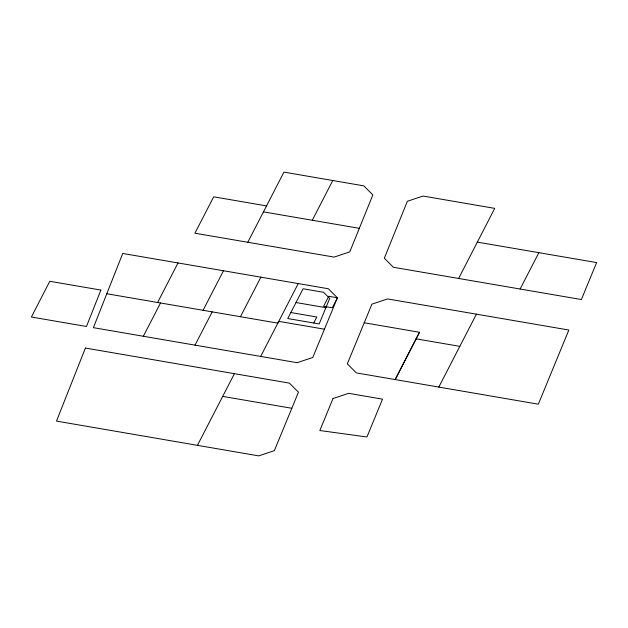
<?xml version="1.0" encoding="UTF-8"?>
<svg xmlns="http://www.w3.org/2000/svg" width="628" height="628" viewBox="0 0 628 628"><rect width="100%" height="100%" fill="white"/><g stroke="black" fill="none" stroke-linecap="round" stroke-linejoin="round"><path stroke-width="0.94" d="M266.539 205.906L213.693 196.815L194.916 233.2L334.167 257.103L349.78 251.867L372.859 194.868L363.785 185.849L283.95 172.119L247.793 242.275M324.456 329.19L337.409 297.782L328.365 288.754L122.735 253.461L93.399 327.675L297.13 362.701L312.775 357.481L324.456 329.19L278.761 321.371L260.667 356.429M364.24 322.776L347.323 363.855L356.343 372.899L538.329 404.189L568.842 330.038L387.578 298.92L371.933 304.14L364.24 322.776L419.496 332.275L395.193 379.563L419.496 332.275M157.62 302.484L178.014 262.944M203.087 310.295L223.482 270.746M312.289 220.247L332.769 180.519M197.443 445.338L234.425 373.676M298.229 283.573L277.843 323.145L106.807 293.755M313.741 323.004L316.834 317.007L290.85 312.54M458.621 278.463L494.731 208.37L422.997 196.046L407.36 201.274L384.328 258.241L393.379 267.269L581.395 299.54L596.6 262.575L477.359 242.125M438.815 387.076L476.432 314.157M520.133 289.013L538.871 252.668M143.333 336.255L160.532 302.986M195.01 345.141L212.209 311.865M240.446 316.724L260.871 277.168M263.47 211.871L359.31 228.325M296 302.539L325.901 307.673M416.097 338.845L459.822 346.35M222.704 396.386L291.839 408.279M100.888 290.065L86.476 326.481L31.4 317.022L49.777 281.297L100.888 290.065M85.4 348.053L56.496 421.098L258.72 455.881L274.365 450.653L298.465 392.178L289.437 383.135L85.4 348.053M329.708 298.433L319.189 323.938L287.757 318.545L303.096 288.762L323.546 292.279L329.708 298.433M333.013 398.552L319.825 430.518L366.94 436.986L382.523 399.165L348.658 393.332L333.013 398.552M328.75 296.298L323.601 306.291L332.259 307.783L337.417 297.782L328.75 296.298"/></g></svg>
